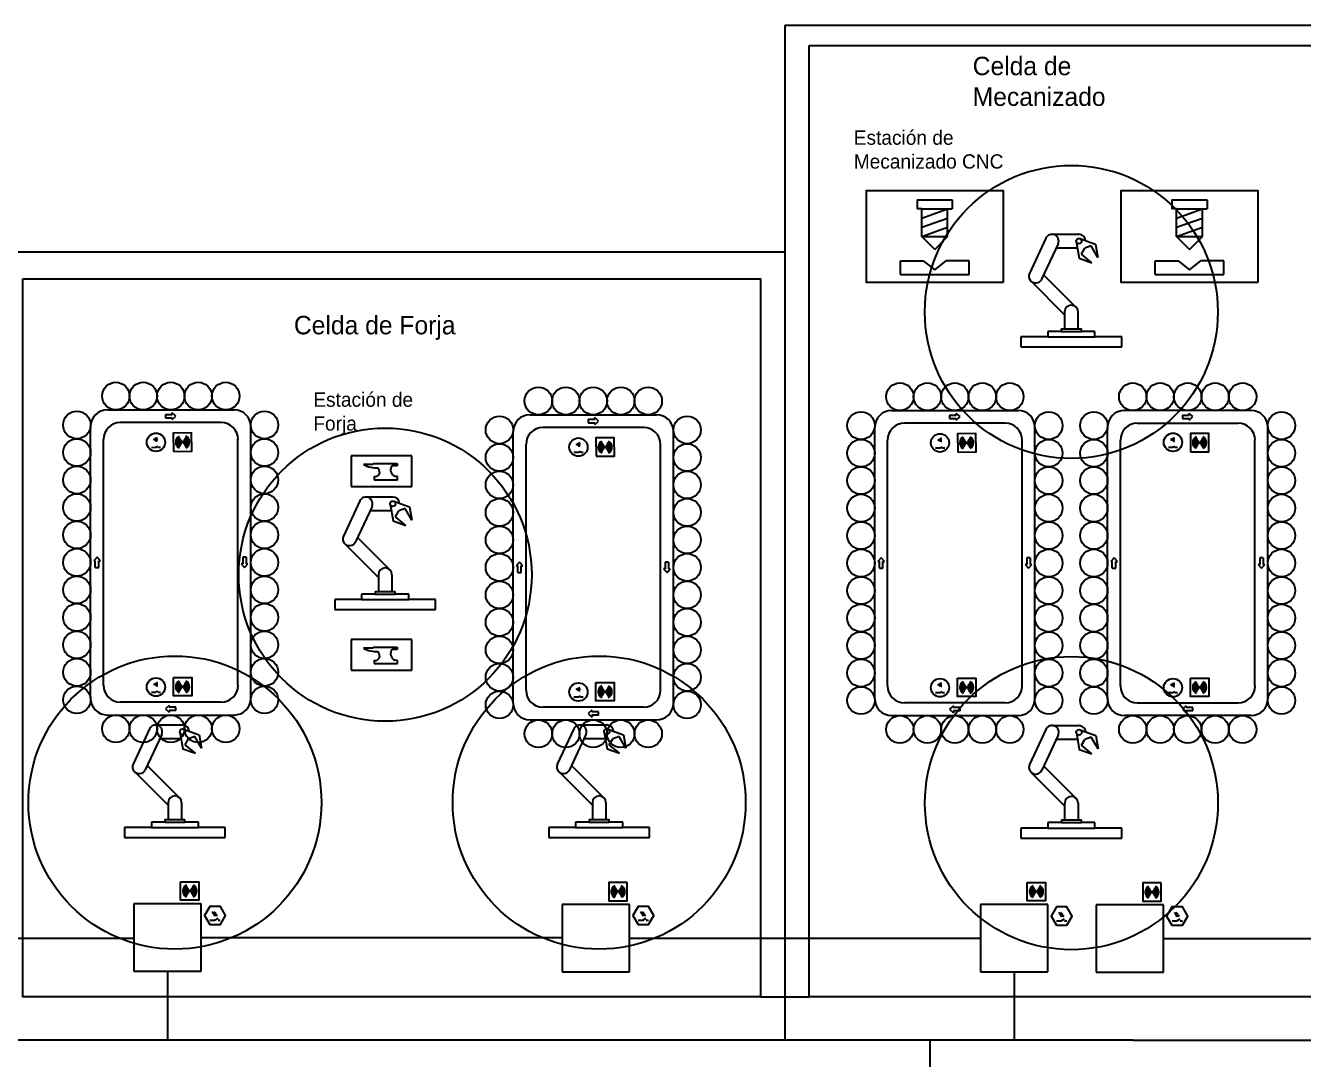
# Model space of a CAD drawing. Header units: millimetres. Extents: x -33052 to 29085, y -15736 to 17943.
# Drawn here: x 2441 to 16398, y 6657 to 17943 of the extents above; entities that cross this region are included whole.
import ezdxf

# ---------------------------------------------------------------- set-up
doc = ezdxf.new("R2010")
doc.units = ezdxf.units.MM
doc.header["$LTSCALE"] = 0.4
for name, color, linetype in [('01 Contornos vistos 0.35', 150, 'Continuous'), ('Almacenaje', 80, 'Continuous'), ('Celdas', 200, 'Continuous'), ('Maquina', 82, 'Continuous'), ('Robots', 80, 'Continuous'), ('Sensores', 211, 'Continuous'), ('Texto2', 7, 'Continuous')]:
    doc.layers.add(name, color=color, linetype=linetype)

msp = doc.modelspace()

# ---------------------------------------------------------------- linework, layer by layer
at = {"layer": '01 Contornos vistos 0.35'}
for p, q in [((16842, 17943), (10734, 17943)), ((10734, 17943), (10734, 15472)), ((2153, 15472), (10734, 15472)), ((10734, 15472), (10734, 6867)), ((-61, 7982), (3625, 7982)), ((4360, 7989), (8303, 7989)), ((9038, 7982), (12137, 7982)), ((12137, 7982), (12872, 7982)), ((14869, 7976), (18875, 7976)), ((3993, 7622), (3993, 6867)), ((13239, 7615), (13239, 6867)), ((10470, 7340), (10998, 7340)), ((14539, 6867), (-1690, 6867)), ((12323, 4966), (12323, 6867)), ((14539, 6867), (15273, 6867)), ((15273, 6867), (25356, 6867))]:
    msp.add_line(p, q, dxfattribs=at)
at = {"layer": '01 Contornos vistos 0.35', "color": 40, "true_color": 0xf8d731}
for p, q in [((12179, 16041), (12562, 16041)), ((12179, 16041), (12179, 15941)), ((12229, 15941), (12179, 15941)), ((12229, 15741), (12229, 15941)), ((12229, 15841), (12512, 15941)), ((12229, 15941), (12512, 15941)), ((12512, 15741), (12512, 15941)), ((12512, 15941), (12562, 15941)), ((12562, 16041), (12562, 15941)), ((14962, 16041), (15345, 16041)), ((14962, 16041), (14962, 15941)), ((15012, 15941), (14962, 15941)), ((15012, 15741), (15012, 15941)), ((15012, 15841), (15295, 15941)), ((15012, 15941), (15295, 15941)), ((15295, 15741), (15295, 15941)), ((15295, 15941), (15345, 15941)), ((15345, 16041), (15345, 15941)), ((12229, 15741), (12512, 15841)), ((15012, 15741), (15295, 15841)), ((12229, 15641), (12229, 15741)), ((12229, 15641), (12512, 15741)), ((12371, 15499), (12229, 15641)), ((12229, 15641), (12512, 15641)), ((12371, 15499), (12512, 15641)), ((12512, 15641), (12512, 15741)), ((15012, 15641), (15012, 15741)), ((15012, 15641), (15295, 15741)), ((15154, 15499), (15012, 15641)), ((15012, 15641), (15295, 15641)), ((15154, 15499), (15295, 15641)), ((15295, 15641), (15295, 15741)), ((11996, 15225), (11996, 15375)), ((11996, 15375), (12246, 15375)), ((12246, 15375), (12371, 15278)), ((12371, 15278), (12496, 15375)), ((12746, 15375), (12496, 15375)), ((12746, 15225), (12746, 15375)), ((14779, 15225), (14779, 15375)), ((14779, 15375), (15029, 15375)), ((15029, 15375), (15154, 15278)), ((15154, 15278), (15279, 15375)), ((15529, 15375), (15279, 15375)), ((15529, 15225), (15529, 15375)), ((11996, 15225), (12746, 15225)), ((14779, 15225), (15529, 15225)), ((5999, 13246), (5999, 12911)), ((6659, 13246), (5999, 13246)), ((6238, 13152), (6132, 13152)), ((6238, 13162), (6500, 13162)), ((6238, 13162), (6238, 13152)), ((6500, 13138), (6445, 13138)), ((6500, 13162), (6500, 13138)), ((6659, 12911), (6659, 13246)), ((6248, 13021), (6248, 12983)), ((6248, 12983), (6502, 12983)), ((6292, 13115), (6292, 13103)), ((6502, 13019), (6474, 13021)), ((6502, 12983), (6502, 13019)), ((5999, 12911), (6659, 12911)), ((5999, 11241), (5999, 10906)), ((6659, 11241), (5999, 11241)), ((6659, 10906), (6659, 11241)), ((6238, 11146), (6132, 11146)), ((6238, 11156), (6500, 11156)), ((6238, 11156), (6238, 11146)), ((6292, 11110), (6292, 11097)), ((6500, 11132), (6445, 11132)), ((6500, 11156), (6500, 11132)), ((5999, 10906), (6659, 10906)), ((6248, 11016), (6248, 10978)), ((6248, 10978), (6502, 10978)), ((6502, 11013), (6474, 11015)), ((6502, 10978), (6502, 11013))]:
    msp.add_line(p, q, dxfattribs=at)
at = {"layer": '01 Contornos vistos 0.35', "color": 6}
for p, q in [((3816, 13339), (3866, 13340)), ((3866, 13340), (3887, 13353)), ((3888, 13341), (3916, 13341)), ((8431, 13286), (8481, 13286)), ((8481, 13286), (8503, 13299)), ((8503, 13287), (8531, 13287)), ((12380, 13333), (12430, 13334)), ((12430, 13334), (12452, 13346)), ((12452, 13334), (12480, 13334)), ((14923, 13340), (14973, 13340)), ((14973, 13340), (14995, 13352)), ((14995, 13340), (15023, 13340)), ((3815, 10668), (3865, 10668)), ((3865, 10668), (3887, 10680)), ((3887, 10668), (3915, 10668)), ((8430, 10614), (8480, 10614)), ((8480, 10614), (8502, 10626)), ((8502, 10614), (8530, 10614)), ((12379, 10661), (12429, 10661)), ((12429, 10661), (12451, 10674)), ((12451, 10661), (12479, 10661)), ((14923, 10661), (14973, 10661)), ((14973, 10661), (14995, 10674)), ((14995, 10661), (15023, 10661)), ((4484, 8256), (4498, 8250)), ((4504, 8256), (4518, 8250)), ((9162, 8256), (9176, 8250)), ((9182, 8256), (9196, 8250)), ((13731, 8249), (13745, 8244)), ((13751, 8249), (13765, 8244)), ((14993, 8249), (15007, 8244)), ((15013, 8249), (15027, 8244))]:
    msp.add_line(p, q, dxfattribs=at)
at = {"layer": '01 Contornos vistos 0.35', "color": 217, "true_color": 0x93278f}
for points in [[(10998, 17725), (16621, 17725), (16621, 7340), (10998, 7340)], [(2410, 15177), (10470, 15177), (10470, 7340), (2410, 7340)]]:
    msp.add_lwpolyline(points, close=True, dxfattribs=at)
at = {"layer": '01 Contornos vistos 0.35', "color": 40, "true_color": 0xf8d731}
for points in [[(13121, 15141), (13121, 16141), (11621, 16141), (11621, 15141)], [(15904, 15141), (15904, 16141), (14404, 16141), (14404, 15141)]]:
    msp.add_lwpolyline(points, close=True, dxfattribs=at)
at = {"layer": '01 Contornos vistos 0.35', "color": 6}
for points in [[(4057, 13294), (4257, 13297), (4254, 13497), (4054, 13494)], [(8673, 13241), (8873, 13244), (8870, 13444), (8670, 13441)], [(12622, 13288), (12822, 13291), (12819, 13491), (12619, 13488)], [(15164, 13291), (15364, 13291), (15364, 13491), (15164, 13491)], [(4056, 10825), (4256, 10825), (4256, 10625), (4056, 10625)], [(8671, 10771), (8871, 10771), (8871, 10571), (8671, 10571)], [(12620, 10818), (12820, 10818), (12820, 10618), (12620, 10618)], [(15164, 10818), (15364, 10818), (15364, 10618), (15164, 10618)], [(4135, 8596), (4335, 8596), (4335, 8396), (4135, 8396)], [(9013, 8590), (8813, 8590), (8813, 8390), (9013, 8390)], [(13382, 8590), (13582, 8590), (13582, 8390), (13382, 8390)], [(14844, 8583), (14644, 8583), (14644, 8383), (14844, 8383)]]:
    msp.add_lwpolyline(points, close=True, dxfattribs=at)
at = {"layer": '01 Contornos vistos 0.35', "color": 1}
for centre in [(13863, 14817), (6369, 11949), (4072, 9461), (8706, 9461), (13864, 9455)]:
    msp.add_circle(centre, 1600, dxfattribs=at)
at = {"layer": '01 Contornos vistos 0.35', "color": 85, "true_color": 0x58ba48}
for centre in [(3427, 13899), (3727, 13899), (4027, 13899), (4327, 13899), (4627, 13899), (8042, 13845), (8342, 13845), (8642, 13845), (8942, 13845), (9242, 13845), (11991, 13892), (12291, 13892), (12591, 13892), (12891, 13892), (13191, 13892), (14534, 13892), (14834, 13892), (15134, 13892), (15434, 13892), (15734, 13892), (3002, 13583), (5051, 13583), (7617, 13529), (9667, 13529), (11566, 13576), (13616, 13576), (14110, 13576), (16159, 13576), (3002, 13283), (5051, 13283), (11566, 13276), (13616, 13276), (14110, 13276), (16159, 13276), (7617, 13229), (9667, 13229), (3002, 12983), (5051, 12983), (11566, 12976), (13616, 12976), (14110, 12976), (16159, 12976), (7617, 12929), (9667, 12929), (3002, 12683), (5051, 12683), (7617, 12629), (9667, 12629), (11566, 12676), (13616, 12676), (14110, 12676), (16159, 12676), (3002, 12383), (5051, 12383), (7617, 12329), (9667, 12329), (11566, 12376), (13616, 12376), (14110, 12376), (16159, 12376), (3002, 12083), (5051, 12083), (7617, 12029), (9667, 12029), (11566, 12076), (13616, 12076), (14110, 12076), (16159, 12076), (3002, 11783), (5051, 11783), (7617, 11729), (9667, 11729), (11566, 11776), (13616, 11776), (14110, 11776), (16159, 11776), (3002, 11483), (5051, 11483), (11566, 11476), (13616, 11476), (14110, 11476), (16159, 11476), (7617, 11429), (9667, 11429), (3002, 11183), (5051, 11183), (11566, 11176), (13616, 11176), (14110, 11176), (16159, 11176), (7617, 11129), (9667, 11129), (3002, 10883), (5051, 10883), (11566, 10876), (13616, 10876), (14110, 10876), (16159, 10876), (7617, 10829), (9667, 10829), (3002, 10583), (5051, 10583), (7617, 10529), (9667, 10529), (11566, 10576), (13616, 10576), (14110, 10576), (16159, 10576), (3427, 10267), (3727, 10267), (4027, 10267), (4327, 10267), (4627, 10267), (8042, 10213), (8342, 10213), (8642, 10213), (8942, 10213), (9242, 10213), (11991, 10260), (12291, 10260), (12591, 10260), (12891, 10260), (13191, 10260), (14534, 10260), (14834, 10260), (15134, 10260), (15434, 10260), (15734, 10260)]:
    msp.add_circle(centre, 150, dxfattribs=at)
at = {"layer": '01 Contornos vistos 0.35', "color": 6}
for centre, radius in [((3865, 13394), 100), ((4156, 13396), 5), ((8480, 13341), 100), ((12429, 13388), 100), ((14973, 13394), 100), ((8771, 13342), 5), ((12720, 13389), 5), ((15264, 13391), 5), ((3865, 10722), 100), ((8480, 10668), 100), ((12429, 10715), 100), ((14973, 10715), 100), ((4156, 10725), 5), ((8771, 10671), 5), ((12720, 10718), 5), ((15264, 10718), 5), ((4235, 8496), 5), ((8913, 8490), 5), ((13482, 8490), 5), ((14744, 8483), 5)]:
    msp.add_circle(centre, radius, dxfattribs=at)
for centre, radius, start, end in [((3829, 13424), 20.8, 330.88, 30.88), ((3829, 13424), 34.7, 330.88, 30.88), ((3829, 13424), 48.6, 330.88, 30.88), ((4156, 13396), 75, 120.88, 240.88), ((4156, 13396), 65, 120.88, 240.88), ((4156, 13396), 55, 120.88, 240.88), ((4156, 13396), 45, 120.88, 240.88), ((4156, 13396), 35, 120.88, 240.88), ((4156, 13396), 25, 120.88, 240.88), ((4156, 13396), 15, 120.88, 240.88), ((4156, 13396), 15, 300.88, 60.88), ((4156, 13396), 25, 300.88, 60.88), ((4156, 13396), 35, 300.88, 60.88), ((4156, 13396), 45, 300.88, 60.88), ((4156, 13396), 55, 300.88, 60.88), ((4156, 13396), 65, 300.88, 60.88), ((4156, 13396), 75, 300.88, 60.88), ((8771, 13342), 75, 120.88, 240.88), ((8771, 13342), 75, 300.88, 60.88), ((12394, 13418), 20.8, 330.88, 30.88), ((12394, 13418), 34.7, 330.88, 30.88), ((12394, 13418), 48.6, 330.88, 30.88), ((12720, 13389), 75, 120.88, 240.88), ((12720, 13389), 65, 120.88, 240.88), ((12720, 13389), 55, 120.88, 240.88), ((12720, 13389), 45, 120.88, 240.88), ((12720, 13389), 35, 120.88, 240.88), ((12720, 13389), 25, 120.88, 240.88), ((12720, 13389), 15, 120.88, 240.88), ((12720, 13389), 15, 300.88, 60.88), ((12720, 13389), 25, 300.88, 60.88), ((12720, 13389), 35, 300.88, 60.88), ((12720, 13389), 45, 300.88, 60.88), ((12720, 13389), 55, 300.88, 60.88), ((12720, 13389), 65, 300.88, 60.88), ((12720, 13389), 75, 300.88, 60.88), ((14938, 13424), 20.8, 330, 30), ((14938, 13424), 34.7, 330, 30), ((14938, 13424), 48.6, 330, 30), ((15264, 13391), 75, 120, 240), ((15264, 13391), 65, 120, 240), ((15264, 13391), 55, 120, 240), ((15264, 13391), 45, 120, 240), ((15264, 13391), 35, 120, 240), ((15264, 13391), 25, 120, 240), ((15264, 13391), 15, 120, 240), ((15264, 13391), 15, 300, 60), ((15264, 13391), 25, 300, 60), ((15264, 13391), 35, 300, 60), ((15264, 13391), 45, 300, 60), ((15264, 13391), 55, 300, 60), ((15264, 13391), 65, 300, 60), ((15264, 13391), 75, 300, 60), ((8445, 13370), 20.8, 330.88, 30.88), ((8445, 13370), 34.7, 330.88, 30.88), ((8445, 13370), 48.6, 330.88, 30.88), ((8771, 13342), 65, 120.88, 240.88), ((8771, 13342), 55, 120.88, 240.88), ((8771, 13342), 45, 120.88, 240.88), ((8771, 13342), 35, 120.88, 240.88), ((8771, 13342), 25, 120.88, 240.88), ((8771, 13342), 15, 120.88, 240.88), ((8771, 13342), 15, 300.88, 60.88), ((8771, 13342), 25, 300.88, 60.88), ((8771, 13342), 35, 300.88, 60.88), ((8771, 13342), 45, 300.88, 60.88), ((8771, 13342), 55, 300.88, 60.88), ((8771, 13342), 65, 300.88, 60.88), ((3830, 10752), 20.8, 330, 30), ((3830, 10752), 34.7, 330, 30), ((3830, 10752), 48.6, 330, 30), ((4156, 10725), 75, 120, 240), ((4156, 10725), 65, 120, 240), ((4156, 10725), 55, 120, 240), ((4156, 10725), 45, 120, 240), ((4156, 10725), 35, 120, 240), ((4156, 10725), 35, 300, 60), ((4156, 10725), 45, 300, 60), ((4156, 10725), 55, 300, 60), ((4156, 10725), 65, 300, 60), ((4156, 10725), 75, 300, 60), ((12394, 10746), 20.8, 330, 30), ((12394, 10746), 34.7, 330, 30), ((12394, 10746), 48.6, 330, 30), ((12720, 10718), 75, 120, 240), ((12720, 10718), 65, 120, 240), ((12720, 10718), 55, 120, 240), ((12720, 10718), 45, 120, 240), ((12720, 10718), 35, 120, 240), ((12720, 10718), 35, 300, 60), ((12720, 10718), 45, 300, 60), ((12720, 10718), 55, 300, 60), ((12720, 10718), 65, 300, 60), ((12720, 10718), 75, 300, 60), ((14938, 10746), 20.8, 330, 30), ((14938, 10746), 34.7, 330, 30), ((14938, 10746), 48.6, 330, 30), ((15264, 10718), 75, 120, 240), ((15264, 10718), 65, 120, 240), ((15264, 10718), 55, 120, 240), ((15264, 10718), 45, 120, 240), ((15264, 10718), 35, 120, 240), ((15264, 10718), 35, 300, 60), ((15264, 10718), 45, 300, 60), ((15264, 10718), 55, 300, 60), ((15264, 10718), 65, 300, 60), ((15264, 10718), 75, 300, 60), ((4156, 10725), 25, 120, 240), ((4156, 10725), 15, 120, 240), ((4156, 10725), 15, 300, 60), ((4156, 10725), 25, 300, 60), ((8445, 10698), 20.8, 330, 30), ((8445, 10698), 34.7, 330, 30), ((8445, 10698), 48.6, 330, 30), ((8771, 10671), 75, 120, 240), ((8771, 10671), 65, 120, 240), ((8771, 10671), 55, 120, 240), ((8771, 10671), 45, 120, 240), ((8771, 10671), 35, 120, 240), ((8771, 10671), 25, 120, 240), ((8771, 10671), 15, 120, 240), ((8771, 10671), 15, 300, 60), ((8771, 10671), 25, 300, 60), ((8771, 10671), 35, 300, 60), ((8771, 10671), 45, 300, 60), ((8771, 10671), 55, 300, 60), ((8771, 10671), 65, 300, 60), ((8771, 10671), 75, 300, 60), ((12720, 10718), 25, 120, 240), ((12720, 10718), 15, 120, 240), ((12720, 10718), 15, 300, 60), ((12720, 10718), 25, 300, 60), ((15264, 10718), 25, 120, 240), ((15264, 10718), 15, 120, 240), ((15264, 10718), 15, 300, 60), ((15264, 10718), 25, 300, 60), ((4235, 8496), 75, 120, 240), ((4235, 8496), 65, 120, 240), ((4235, 8496), 55, 120, 240), ((4235, 8496), 45, 120, 240), ((4235, 8496), 35, 120, 240), ((4235, 8496), 25, 120, 240), ((4235, 8496), 25, 300, 60), ((4235, 8496), 35, 300, 60), ((4235, 8496), 45, 300, 60), ((4235, 8496), 55, 300, 60), ((4235, 8496), 65, 300, 60), ((4235, 8496), 75, 300, 60), ((8913, 8490), 75, 120, 240), ((8913, 8490), 65, 120, 240), ((8913, 8490), 55, 120, 240), ((8913, 8490), 45, 120, 240), ((8913, 8490), 35, 120, 240), ((8913, 8490), 35, 300, 60), ((8913, 8490), 45, 300, 60), ((8913, 8490), 55, 300, 60), ((8913, 8490), 65, 300, 60), ((8913, 8490), 75, 300, 60), ((13482, 8490), 75, 120, 240), ((13482, 8490), 65, 120, 240), ((13482, 8490), 55, 120, 240), ((13482, 8490), 45, 120, 240), ((13482, 8490), 35, 120, 240), ((13482, 8490), 35, 300, 60), ((13482, 8490), 45, 300, 60), ((13482, 8490), 55, 300, 60), ((13482, 8490), 65, 300, 60), ((13482, 8490), 75, 300, 60), ((14744, 8483), 75, 120, 240), ((14744, 8483), 65, 120, 240), ((14744, 8483), 55, 120, 240), ((14744, 8483), 45, 120, 240), ((14744, 8483), 45, 300, 60), ((14744, 8483), 55, 300, 60), ((14744, 8483), 65, 300, 60), ((14744, 8483), 75, 300, 60), ((4235, 8496), 15, 120, 240), ((4235, 8496), 15, 300, 60), ((8913, 8490), 25, 120, 240), ((8913, 8490), 15, 120, 240), ((8913, 8490), 15, 300, 60), ((8913, 8490), 25, 300, 60), ((13482, 8490), 25, 120, 240), ((13482, 8490), 15, 120, 240), ((13482, 8490), 15, 300, 60), ((13482, 8490), 25, 300, 60), ((14744, 8483), 35, 120, 240), ((14744, 8483), 25, 120, 240), ((14744, 8483), 15, 120, 240), ((14744, 8483), 15, 300, 60), ((14744, 8483), 25, 300, 60), ((14744, 8483), 35, 300, 60)]:
    msp.add_arc(centre, radius, start, end, dxfattribs=at)
at = {"layer": '01 Contornos vistos 0.35', "color": 40, "true_color": 0xf8d731}
for centre, radius, start, end in [((6271, 13390), 275, 239.7745, 274.3744), ((6504, 13091), 76.1, 141.2001, 246.5411), ((6262, 13067), 47.3, 252.3406, 50.7044), ((6271, 11384), 275, 239.7745, 274.3744), ((6262, 11061), 47.3, 252.3406, 50.7044), ((6504, 11085), 76.1, 141.2001, 246.5411)]:
    msp.add_arc(centre, radius, start, end, dxfattribs=at)
at = {"layer": 'Almacenaje'}
for p, q in [((3625, 8356), (3625, 7622)), ((4360, 8356), (3625, 8356)), ((4360, 7622), (4360, 8356)), ((8303, 8350), (8303, 7615)), ((9038, 8350), (8303, 8350)), ((9038, 7615), (9038, 8350)), ((12872, 8350), (12872, 7615)), ((13607, 8350), (12872, 8350)), ((13607, 7615), (13607, 8350)), ((14134, 8343), (14134, 7608)), ((14869, 8343), (14134, 8343)), ((14869, 7608), (14869, 8343)), ((3625, 7622), (4360, 7622)), ((8303, 7615), (9038, 7615)), ((12872, 7615), (13607, 7615)), ((14134, 7608), (14869, 7608))]:
    msp.add_line(p, q, dxfattribs=at)
at = {"layer": 'Maquina'}
for p, q in [((3336, 13749), (4718, 13749)), ((7951, 13695), (9333, 13695)), ((11900, 13742), (13282, 13742)), ((15826, 13742), (14443, 13742)), ((3152, 10601), (3152, 13565)), ((4578, 13609), (3476, 13609)), ((4901, 10601), (4901, 13565)), ((9193, 13555), (8091, 13555)), ((11716, 10594), (11716, 13558)), ((13142, 13602), (12040, 13602)), ((13466, 10594), (13466, 13558)), ((14260, 10594), (14260, 13558)), ((14583, 13602), (15686, 13602)), ((16009, 10594), (16009, 13558)), ((3292, 10741), (3292, 13425)), ((4761, 10741), (4761, 13425)), ((7767, 10547), (7767, 13511)), ((9517, 10547), (9517, 13511)), ((11856, 10734), (11856, 13418)), ((13326, 10734), (13326, 13418)), ((14400, 10734), (14400, 13418)), ((15869, 10734), (15869, 13418)), ((7907, 10687), (7907, 13371)), ((9377, 10687), (9377, 13371)), ((4578, 10557), (3476, 10557)), ((9193, 10503), (8091, 10503)), ((13142, 10550), (12040, 10550)), ((14583, 10550), (15686, 10550)), ((3336, 10417), (4718, 10417)), ((7951, 10363), (9333, 10363)), ((11900, 10410), (13282, 10410)), ((15826, 10410), (14443, 10410))]:
    msp.add_line(p, q, dxfattribs=at)
for centre, start, end in [((3336, 13565), 90, 180), ((4718, 13565), 0, 90), ((7951, 13511), 90, 180), ((9333, 13511), 0, 90), ((11900, 13558), 90, 180), ((13282, 13558), 0, 90), ((14443, 13558), 90, 180), ((15826, 13558), 0, 90), ((3476, 13425), 90, 180), ((4578, 13425), 0, 90), ((8091, 13371), 90, 180), ((9193, 13371), 0, 90), ((12040, 13418), 90, 180), ((13142, 13418), 0, 90), ((14583, 13418), 90, 180), ((15686, 13418), 0, 90), ((3476, 10741), 180, 270), ((4578, 10741), 270, 0), ((8091, 10687), 180, 270), ((9193, 10687), 270, 0), ((12040, 10734), 180, 270), ((13142, 10734), 270, 0), ((14583, 10734), 180, 270), ((15686, 10734), 270, 0), ((3336, 10601), 180, 270), ((4718, 10601), 270, 0), ((7951, 10547), 180, 270), ((9333, 10547), 270, 0), ((11900, 10594), 180, 270), ((13282, 10594), 270, 0), ((14443, 10594), 180, 270), ((15826, 10594), 270, 0)]:
    msp.add_arc(centre, 184, start, end, dxfattribs=at)
at = {"layer": 'Robots'}
for p, q in [((13652, 15665), (13946, 15665)), ((13585, 15622), (13406, 15238)), ((13718, 15560), (13539, 15176)), ((13699, 15518), (13929, 15518)), ((13917, 15586), (13949, 15405)), ((13956, 15619), (14128, 15556)), ((13974, 15449), (14011, 15513)), ((14080, 15538), (14011, 15513)), ((14154, 15411), (14080, 15538)), ((14128, 15556), (14154, 15411)), ((13949, 15405), (14087, 15355)), ((14087, 15355), (13974, 15449)), ((13561, 15223), (13914, 14870)), ((13421, 15155), (13789, 14787)), ((13539, 15176), (13539, 15176)), ((13789, 14817), (13789, 14634)), ((13914, 14870), (13914, 14870)), ((13914, 14870), (13914, 14870)), ((13914, 14870), (13914, 14870)), ((13936, 14817), (13936, 14634)), ((13606, 14546), (13312, 14546)), ((13312, 14546), (13312, 14435)), ((13752, 14604), (13606, 14604)), ((13606, 14604), (13606, 14546)), ((13606, 14546), (14120, 14546)), ((13752, 14634), (13973, 14634)), ((13752, 14634), (13752, 14604)), ((13752, 14604), (13973, 14604)), ((13973, 14604), (13973, 14634)), ((14120, 14604), (13973, 14604)), ((14120, 14546), (14120, 14604)), ((14414, 14546), (14120, 14546)), ((14414, 14435), (14414, 14546)), ((13312, 14435), (14414, 14435)), ((6092, 12754), (5913, 12370)), ((6158, 12797), (6452, 12797)), ((6423, 12718), (6455, 12537)), ((6462, 12751), (6635, 12688)), ((6225, 12692), (6046, 12308)), ((6205, 12650), (6435, 12650)), ((6481, 12581), (6518, 12645)), ((6593, 12487), (6481, 12581)), ((6587, 12670), (6518, 12645)), ((6660, 12543), (6587, 12670)), ((6635, 12688), (6660, 12543)), ((6455, 12537), (6593, 12487)), ((5927, 12287), (6296, 11919)), ((6046, 12308), (6046, 12308)), ((6068, 12355), (6421, 12002)), ((6296, 11949), (6296, 11766)), ((6421, 12002), (6421, 12002)), ((6421, 12002), (6421, 12002)), ((6421, 12002), (6421, 12002)), ((6443, 11949), (6443, 11766)), ((6259, 11736), (6112, 11736)), ((6112, 11736), (6112, 11678)), ((6259, 11766), (6479, 11766)), ((6259, 11766), (6259, 11736)), ((6259, 11736), (6479, 11736)), ((6479, 11736), (6479, 11766)), ((6626, 11736), (6479, 11736)), ((6626, 11678), (6626, 11736)), ((6112, 11678), (5818, 11678)), ((5818, 11678), (5818, 11567)), ((6112, 11678), (6626, 11678)), ((6920, 11678), (6626, 11678)), ((6920, 11567), (6920, 11678)), ((5818, 11567), (6920, 11567)), ((3795, 10266), (3616, 9882)), ((3928, 10204), (3749, 9820)), ((3861, 10308), (4155, 10308)), ((4126, 10230), (4158, 10049)), ((4165, 10263), (4338, 10200)), ((4338, 10200), (4363, 10055)), ((8428, 10266), (8249, 9882)), ((8562, 10204), (8383, 9820)), ((8495, 10308), (8789, 10308)), ((8760, 10230), (8792, 10049)), ((8799, 10263), (8972, 10200)), ((8972, 10200), (8997, 10055)), ((13586, 10259), (13407, 9876)), ((13719, 10197), (13540, 9814)), ((13653, 10302), (13947, 10302)), ((13918, 10223), (13950, 10042)), ((13957, 10256), (14129, 10193)), ((14129, 10193), (14155, 10048)), ((3908, 10161), (4138, 10161)), ((4184, 10093), (4221, 10157)), ((4296, 9999), (4184, 10093)), ((4290, 10182), (4221, 10157)), ((4363, 10055), (4290, 10182)), ((8542, 10161), (8772, 10161)), ((8817, 10093), (8854, 10157)), ((8930, 9999), (8817, 10093)), ((8924, 10182), (8854, 10157)), ((8997, 10055), (8924, 10182)), ((13700, 10155), (13930, 10155)), ((13975, 10087), (14012, 10150)), ((14088, 9992), (13975, 10087)), ((14081, 10176), (14012, 10150)), ((14155, 10048), (14081, 10176)), ((4158, 10049), (4296, 9999)), ((8792, 10049), (8930, 9999)), ((13950, 10042), (14088, 9992)), ((3631, 9799), (3999, 9431)), ((3749, 9820), (3749, 9820)), ((3771, 9867), (4124, 9514)), ((8264, 9799), (8632, 9431)), ((8383, 9820), (8383, 9820)), ((8404, 9867), (8757, 9514)), ((13422, 9792), (13790, 9424)), ((13540, 9814), (13540, 9814)), ((13562, 9860), (13915, 9507)), ((4124, 9514), (4124, 9514)), ((4124, 9514), (4124, 9514)), ((4124, 9514), (4124, 9514)), ((8757, 9514), (8757, 9514)), ((8757, 9514), (8757, 9514)), ((8757, 9514), (8757, 9514)), ((13915, 9507), (13915, 9507)), ((13915, 9507), (13915, 9507)), ((13915, 9507), (13915, 9507)), ((3999, 9461), (3999, 9278)), ((4146, 9461), (4146, 9278)), ((8632, 9461), (8632, 9278)), ((8779, 9461), (8779, 9278)), ((13790, 9455), (13790, 9271)), ((13937, 9455), (13937, 9271)), ((3962, 9248), (3815, 9248)), ((3815, 9248), (3815, 9189)), ((3962, 9278), (4182, 9278)), ((3962, 9278), (3962, 9248)), ((3962, 9248), (4182, 9248)), ((4182, 9248), (4182, 9278)), ((4329, 9248), (4182, 9248)), ((4329, 9189), (4329, 9248)), ((8596, 9248), (8449, 9248)), ((8449, 9248), (8449, 9189)), ((8596, 9278), (8816, 9278)), ((8596, 9278), (8596, 9248)), ((8596, 9248), (8816, 9248)), ((8816, 9248), (8816, 9278)), ((8963, 9248), (8816, 9248)), ((8963, 9189), (8963, 9248)), ((13754, 9242), (13607, 9242)), ((13607, 9242), (13607, 9183)), ((13754, 9271), (13974, 9271)), ((13754, 9271), (13754, 9242)), ((13754, 9242), (13974, 9242)), ((13974, 9242), (13974, 9271)), ((14121, 9242), (13974, 9242)), ((14121, 9183), (14121, 9242)), ((3815, 9189), (3521, 9189)), ((3521, 9189), (3521, 9079)), ((3521, 9079), (4623, 9079)), ((3815, 9189), (4329, 9189)), ((4623, 9189), (4329, 9189)), ((4623, 9079), (4623, 9189)), ((8449, 9189), (8155, 9189)), ((8155, 9189), (8155, 9079)), ((8155, 9079), (9257, 9079)), ((8449, 9189), (8963, 9189)), ((9257, 9189), (8963, 9189)), ((9257, 9079), (9257, 9189)), ((13607, 9183), (13313, 9183)), ((13313, 9183), (13313, 9073)), ((13313, 9073), (14415, 9073)), ((13607, 9183), (14121, 9183)), ((14415, 9183), (14121, 9183)), ((14415, 9073), (14415, 9183))]:
    msp.add_line(p, q, dxfattribs=at)
for centre in [(13946, 15591), (6452, 12723), (4155, 10235), (8789, 10235), (13947, 10228)]:
    msp.add_circle(centre, 29.4, dxfattribs=at)
for centre, start, end in [((13652, 15591), 335, 155), ((13946, 15591), 3.5784, 90), ((13473, 15207), 155, 335), ((13863, 14817), 0, 180), ((6158, 12723), 335, 155), ((6452, 12723), 3.5784, 90), ((5979, 12339), 155, 335), ((6369, 11949), 0, 180), ((3861, 10235), 335, 155), ((4155, 10235), 3.5784, 90), ((8495, 10235), 335, 155), ((8789, 10235), 3.5784, 90), ((13653, 10228), 335, 155), ((13947, 10228), 3.5784, 90), ((3682, 9851), 155, 335), ((8316, 9851), 155, 335), ((13474, 9845), 155, 335), ((4072, 9461), 0, 180), ((8706, 9461), 0, 180), ((13864, 9455), 0, 180)]:
    msp.add_arc(centre, 73.5, start, end, dxfattribs=at)
at = {"layer": 'Sensores', "color": 6}
for p, q in [((4477, 8272), (4498, 8250)), ((4484, 8256), (4505, 8234)), ((4497, 8272), (4518, 8250)), ((4504, 8256), (4525, 8234)), ((9154, 8272), (9176, 8250)), ((9162, 8256), (9183, 8234)), ((9174, 8272), (9196, 8250)), ((9182, 8256), (9203, 8234)), ((13724, 8265), (13745, 8244)), ((13731, 8249), (13752, 8228)), ((13744, 8265), (13765, 8244)), ((13751, 8249), (13772, 8228)), ((14985, 8265), (15007, 8244)), ((14993, 8249), (15014, 8228)), ((15005, 8265), (15027, 8244)), ((15013, 8249), (15034, 8228)), ((4455, 8178), (4506, 8178)), ((4506, 8178), (4543, 8199)), ((4543, 8178), (4568, 8178)), ((9132, 8178), (9183, 8178)), ((9183, 8178), (9220, 8199)), ((9220, 8178), (9245, 8178)), ((13701, 8171), (13752, 8171)), ((13752, 8171), (13789, 8192)), ((13789, 8171), (13815, 8171)), ((14963, 8171), (15014, 8171)), ((15014, 8171), (15051, 8192)), ((15051, 8171), (15076, 8171))]:
    msp.add_line(p, q, dxfattribs=at)
for points in [[(4454, 8129), (4569, 8129), (4626, 8229), (4569, 8328), (4454, 8328), (4396, 8229)], [(4509, 8238), (4502, 8231), (4511, 8229)], [(4529, 8238), (4522, 8231), (4531, 8229)], [(9131, 8129), (9246, 8129), (9304, 8229), (9246, 8328), (9131, 8328), (9073, 8229)], [(9186, 8238), (9179, 8231), (9188, 8229)], [(9206, 8238), (9199, 8231), (9208, 8229)], [(13700, 8122), (13815, 8122), (13873, 8222), (13815, 8322), (13700, 8322), (13643, 8222)], [(14962, 8122), (15077, 8122), (15135, 8222), (15077, 8322), (14962, 8322), (14904, 8222)], [(13755, 8231), (13749, 8224), (13758, 8222)], [(13775, 8231), (13769, 8224), (13778, 8222)], [(15017, 8231), (15010, 8224), (15019, 8222)], [(15037, 8231), (15030, 8224), (15039, 8222)]]:
    msp.add_lwpolyline(points, close=True, dxfattribs=at)
at = {"layer": 'Texto2'}
for p, q in [((3969, 13698), (3969, 13662)), ((3969, 13698), (4043, 13698)), ((4043, 13698), (4043, 13717)), ((4084, 13680), (4043, 13717)), ((4043, 13643), (4084, 13680)), ((12534, 13692), (12534, 13655)), ((12534, 13692), (12607, 13692)), ((12607, 13692), (12607, 13710)), ((12648, 13674), (12607, 13710)), ((15077, 13692), (15077, 13655)), ((15077, 13692), (15151, 13692)), ((15151, 13692), (15151, 13710)), ((15192, 13674), (15151, 13710)), ((3969, 13662), (4043, 13662)), ((4043, 13662), (4043, 13643)), ((8585, 13645), (8585, 13608)), ((8585, 13645), (8658, 13645)), ((8585, 13608), (8658, 13608)), ((8658, 13645), (8658, 13663)), ((8699, 13626), (8658, 13663)), ((8658, 13590), (8699, 13626)), ((8658, 13608), (8658, 13590)), ((12534, 13655), (12607, 13655)), ((12607, 13637), (12648, 13674)), ((12607, 13655), (12607, 13637)), ((15077, 13655), (15151, 13655)), ((15151, 13637), (15192, 13674)), ((15151, 13655), (15151, 13637)), ((3222, 12140), (3185, 12099)), ((3203, 12099), (3185, 12099)), ((3203, 12026), (3203, 12099)), ((3203, 12026), (3240, 12026)), ((3259, 12099), (3222, 12140)), ((3240, 12026), (3240, 12099)), ((3240, 12099), (3259, 12099)), ((4813, 12067), (4795, 12067)), ((4795, 12067), (4831, 12026)), ((4850, 12140), (4813, 12140)), ((4813, 12140), (4813, 12067)), ((4831, 12026), (4868, 12067)), ((4850, 12140), (4850, 12067)), ((4850, 12067), (4868, 12067)), ((7837, 12086), (7800, 12045)), ((7819, 12045), (7800, 12045)), ((7819, 11972), (7819, 12045)), ((7874, 12045), (7837, 12086)), ((7855, 11972), (7855, 12045)), ((7855, 12045), (7874, 12045)), ((9428, 12013), (9410, 12013)), ((9410, 12013), (9447, 11972)), ((9465, 12086), (9428, 12086)), ((9428, 12086), (9428, 12013)), ((9447, 11972), (9483, 12013)), ((9465, 12086), (9465, 12013)), ((9465, 12013), (9483, 12013)), ((11786, 12134), (11749, 12093)), ((11768, 12093), (11749, 12093)), ((11768, 12019), (11768, 12093)), ((11768, 12019), (11804, 12019)), ((11823, 12093), (11786, 12134)), ((11804, 12019), (11804, 12093)), ((11804, 12093), (11823, 12093)), ((13377, 12060), (13359, 12060)), ((13359, 12060), (13396, 12019)), ((13414, 12134), (13377, 12134)), ((13377, 12134), (13377, 12060)), ((13396, 12019), (13432, 12060)), ((13414, 12134), (13414, 12060)), ((13414, 12060), (13432, 12060)), ((14330, 12134), (14293, 12093)), ((14311, 12093), (14293, 12093)), ((14311, 12019), (14311, 12093)), ((14311, 12019), (14348, 12019)), ((14366, 12093), (14330, 12134)), ((14348, 12019), (14348, 12093)), ((14348, 12093), (14366, 12093)), ((15921, 12060), (15903, 12060)), ((15903, 12060), (15939, 12019)), ((15958, 12134), (15921, 12134)), ((15921, 12134), (15921, 12060)), ((15939, 12019), (15976, 12060)), ((15958, 12134), (15958, 12060)), ((15958, 12060), (15976, 12060)), ((7819, 11972), (7855, 11972)), ((4010, 10522), (3969, 10486)), ((3969, 10486), (4010, 10449)), ((4010, 10504), (4010, 10522)), ((4084, 10504), (4010, 10504)), ((4084, 10467), (4084, 10504)), ((8626, 10469), (8585, 10432)), ((8626, 10450), (8626, 10469)), ((12575, 10516), (12534, 10479)), ((12534, 10479), (12575, 10442)), ((12575, 10498), (12575, 10516)), ((12648, 10498), (12575, 10498)), ((12648, 10461), (12648, 10498)), ((15118, 10516), (15077, 10479)), ((15077, 10479), (15118, 10442)), ((15118, 10498), (15118, 10516)), ((15192, 10498), (15118, 10498)), ((15192, 10461), (15192, 10498)), ((4084, 10467), (4010, 10467)), ((4010, 10467), (4010, 10449)), ((8585, 10432), (8626, 10395)), ((8699, 10450), (8626, 10450)), ((8699, 10414), (8626, 10414)), ((8626, 10414), (8626, 10395)), ((8699, 10414), (8699, 10450)), ((12648, 10461), (12575, 10461)), ((12575, 10461), (12575, 10442)), ((15192, 10461), (15118, 10461)), ((15118, 10461), (15118, 10442))]:
    msp.add_line(p, q, dxfattribs=at)

# ---------------------------------------------------------------- texts
at = {"layer": 'Celdas', "char_height": 201.25, "attachment_point": 1}
for s, insert in [('Celda de Mecanizado', (12786, 17603)), ('Celda de Forja', (5372, 14774))]:
    msp.add_mtext_dynamic_manual_height_columns(s, width=2170, gutter_width=1006, heights=[0], dxfattribs=dict(at, insert=insert))
at = {"layer": 'Texto2', "char_height": 155.97, "attachment_point": 1}
for s, insert in [('Estación de\\PMecanizado CNC', (11487, 16798)), ('Estación de\\PForja', (5584, 13938))]:
    msp.add_mtext(s, dxfattribs=dict(at, insert=insert))

doc.saveas('drawing.dxf')
